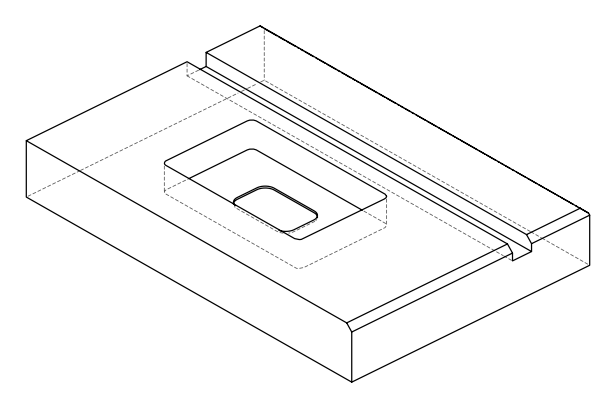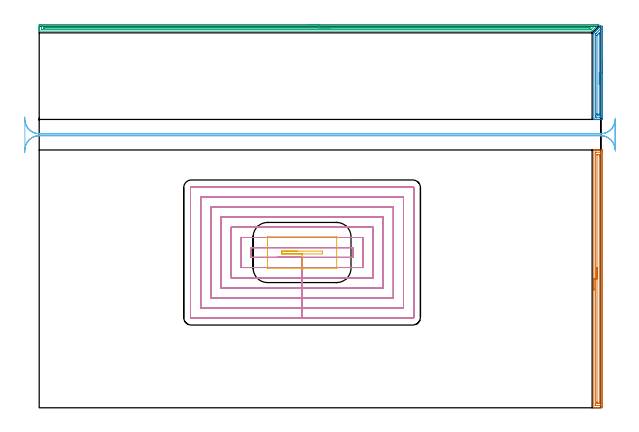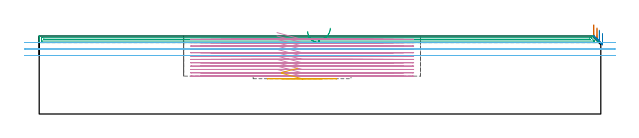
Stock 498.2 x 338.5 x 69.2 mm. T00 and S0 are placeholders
(PLAN: 6 operations, 2 tool changes, 99.2 min)
(1 AREA_MILL | FG_CHAMFER_SURFACE | UGT0205_001 | 5.7 min | 6920 mm3)
(2 AREA_MILL_1 | FG_CHAMFER_SURFACE_1 | UGT0205_001 | 2.14 min | 2586 mm3)
(3 AREA_MILL_2 | FG_CHAMFER_SURFACE_2 | UGT0205_001 | 11.99 min | 8589 mm3)
(4 MILL_RECTANGULAR_POCKET | POCKET_RECTANGULAR_STRAIGHT | NXT0201_011 | Follow Part, ap 3, ae 75% | 71.91 min | 960712 mm3)
(5 MILL_RECTANGULAR_POCKET_1 | POCKET_RECTANGULAR_STRAIGHT_1 | UGT0201_109 | Follow Part, ap 6.35, ae 75% | 0.69 min | 10331 mm3)
(6 MILL_RECTANGULAR_SLOT | SLOT_RECTANGULAR | UGT0201_109 | Follow Part, ap 6.35, ae 75% | 6.73 min | 233265 mm3)
(TOOL UGT0205_001 | Chamfer Mill 20 x 3 x 45 deg. | D20 FL50 Z2)
(TOOL NXT0201_011 | ENDMILL 12mm [2P460-1200-NA 1630] | D12 FL38 Z6)
(TOOL UGT0201_109 | End Mill 25.4 mm | D25.4 FL25 Z2)
(OP 1 AREA_MILL)
G17 G21 G94 G90
T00 M6
G54
G17 G0 G90 X492. Y104.35 S1061 M3
G43 Z79.2 H0
G94 G1 Y104.388 Z78.328 F250.
Y104.502 Z77.463
Y104.691 Z76.612
Y104.953 Z75.78
Y105.287 Z74.974
Y105.69 Z74.2
Y106.158 Z73.464
Y106.69 Z72.772
Y107.279 Z72.129
Y107.922 Z71.539
Y108.614 Z71.008
Y109.35 Z70.54
Y110.124 Z70.137
Y110.93 Z69.803
Y111.762 Z69.541
Y112.613 Z69.352
Y113.478 Z69.238
Y114.35 Z69.2
Y228.545
X492.002 Y228.69 Z69.188
X492.121 Y228.698 Z69.071
X492.245 Y228.7 Z68.954
X492.619 Z68.58
X493.227 Z67.968
X495.28 Z65.918
X495.847 Z65.347
X496.439 Z64.756
X499.062 Z62.134
X499.348 Y228.697 Z61.849
X499.693 Y228.69 Z61.504
X499.698 Y228.456 Z61.501
X499.7 Y228.099 Z61.5
Y227.739
Y0.601
X499.698 Y0.244 Z61.501
X499.693 Y0.01 Z61.504
X499.348 Y0. Z61.849
X495.85 Z65.345
X495.28 Z65.918
X494.976 Z66.221
X493.227 Z67.968
X492.245 Z68.954
X492.122 Z69.07
X492.112 Y0.001 Z69.08
X492.002 Y0.01 Z69.188
X492. Y0.155 Z69.2
Y114.35
X493.414 Z67.786
Y226.123
X493.415 Y226.315 Z67.785
X493.42 Y226.664 Z67.78
X493.421 Y226.681 Z67.779
X493.432 Y226.69 Z67.768
X493.497 Y226.694 Z67.703
X493.598 Y226.698 Z67.602
X493.724 Y226.7 Z67.476
X494.101 Z67.099
X497.599 Z63.601
X498.096 Y226.699 Z63.104
X498.236 Y226.695 Z62.964
X498.261 Y226.691 Z62.939
X498.279 Y226.685 Z62.921
X498.28 Y226.655 Z62.92
X498.284 Y226.507 Z62.916
X498.285 Y226.315 Z62.915
X498.286 Y225.614 Z62.914
Y2.577
X498.285 Y2.385 Z62.915
X498.281 Y2.036 Z62.919
X498.279 Y2.019 Z62.921
X498.268 Y2.01 Z62.932
X498.203 Y2.006 Z62.997
X498.102 Y2.002 Z63.098
X497.976 Y2. Z63.224
X497.599 Z63.601
X494.101 Z67.099
X493.604 Y2.001 Z67.596
X493.464 Y2.005 Z67.736
X493.439 Y2.009 Z67.761
X493.421 Y2.015 Z67.779
X493.42 Y2.045 Z67.78
X493.416 Y2.193 Z67.784
X493.415 Y2.385 Z67.785
X493.414 Y3.086 Z67.786
Y114.35
X494.828 Z66.372
X494.829 Y223.788 Z66.371
X494.831 Y224.53 Z66.369
X494.834 Y224.675 Z66.366
X494.836 Y224.69 Z66.364
X494.852 Y224.693 Z66.348
X494.893 Y224.697 Z66.308
X494.976 Y224.699 Z66.224
X495.684 Y224.7 Z65.516
X495.85 Z65.35
X496.562 Y224.696 Z64.638
X496.724 Y224.69 Z64.476
X496.865 Y224.671 Z64.335
X496.868 Y224.53 Z64.332
X496.87 Y224.382 Z64.33
X496.871 Y223.638 Z64.329
X496.872 Y223.488 Z64.328
X496.871 Y4.912 Z64.329
X496.869 Y4.17 Z64.331
X496.866 Y4.025 Z64.334
X496.864 Y4.01 Z64.336
X496.848 Y4.007 Z64.352
X496.808 Y4.003 Z64.392
X496.724 Y4.001 Z64.476
X496.016 Y4. Z65.184
X495.85 Z65.35
X495.138 Y4.004 Z66.062
X494.976 Y4.01 Z66.224
X494.835 Y4.029 Z66.365
X494.832 Y4.17 Z66.368
X494.83 Y4.318 Z66.37
X494.829 Y5.062 Z66.371
X494.828 Y5.212 Z66.372
Y114.35
Y115.222 Z66.41
Y116.086 Z66.523
Y116.938 Z66.712
Y117.77 Z66.975
Y118.576 Z67.308
Y119.35 Z67.711
Y120.086 Z68.18
Y120.778 Z68.711
Y121.421 Z69.3
Y122.01 Z69.944
Y122.541 Z70.636
Y123.01 Z71.372
Y123.413 Z72.145
Y123.747 Z72.951
Y124.009 Z73.783
Y124.198 Z74.635
Y124.312 Z75.5
Y124.35 Z76.372
G0 Z79.2
M5
M2
(OP 2 AREA_MILL_1)
G17 G21 G94 G90
T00 M6
G54
G17 G0 G90 X499.7 Y307.15 S1061 M3
G43 Z79.2 H0
Z71.5
G94 G1 Y307.112 Z70.628 F250.
Y306.998 Z69.764
Y306.809 Z68.912
Y306.547 Z68.08
Y306.213 Z67.274
Y305.81 Z66.5
Y305.342 Z65.764
Y304.81 Z65.072
Y304.221 Z64.429
Y303.578 Z63.84
Y302.886 Z63.308
Y302.15 Z62.84
Y301.376 Z62.437
Y300.57 Z62.103
Y299.738 Z61.841
Y298.887 Z61.652
Y298.022 Z61.538
Y297.15 Z61.5
X499.699 Y256.334 Z61.501
X499.696 Y255.98
X499.691 Y255.81 Z61.505
X499.348 Y255.8 Z61.848
X496.724 Z64.47
X496.027 Z65.171
X495.907 Z65.291
X494.101 Z67.095
X493.747 Z67.452
X492.707 Z68.492
X492.352 Z68.846
X492.143 Z69.055
X492.114 Z69.082
X492.07 Y255.802 Z69.123
X492.003 Y255.81 Z69.189
X492. Y255.89 Z69.2
Y331.755
X492.007 Y332.601 Z69.193
X492.044 Y332.643 Z69.155
X492.352 Y332.954 Z68.844
X492.485 Y333.086 Z68.713
X492.654 Y333.255 Z68.543
X492.79 Y333.392 Z68.406
X492.929 Y333.53 Z68.269
X493.085 Y333.686 Z68.112
X493.227 Y333.829 Z67.969
X493.373 Y333.974 Z67.825
X493.516 Y334.117 Z67.681
X493.664 Y334.266 Z67.531
X493.816 Y334.417 Z67.382
X493.947 Y334.548 Z67.251
X494.101 Y334.704 Z67.094
X494.26 Y334.861 Z66.938
X494.378 Y334.979 Z66.82
X494.538 Y335.141 Z66.656
X495.052 Y335.652 Z66.148
X495.295 Y335.896 Z65.903
X495.413 Y336.015 Z65.783
X495.744 Y336.344 Z65.456
X495.966 Y336.566 Z65.234
X496.183 Y336.783 Z65.016
X496.287 Y336.889 Z64.909
X496.724 Y337.325 Z64.475
X497.162 Y337.763 Z64.035
X497.366 Y337.966 Z63.833
X497.419 Y338.019 Z63.781
X497.599 Y338.199 Z63.6
X497.794 Y338.394 Z63.405
X497.902 Y338.49 Z63.297
X497.95 Y338.5 Z63.249
X499.692 Y338.498 Z61.507
X499.696 Y338.41 Z61.504
X499.7 Y338.231 Z61.5
Y297.15
X498.286 Z62.914
X498.285 Y258.108 Z62.915
X498.284 Y257.934 Z62.916
X498.281 Y257.847 Z62.919
X498.279 Y257.813 Z62.921
X498.206 Y257.81 Z62.994
X497.901 Y257.802 Z63.299
X497.599 Y257.801 Z63.601
X497.028 Y257.8 Z64.172
X494.405 Z66.795
X494.101 Y257.801 Z67.099
X493.527 Y257.804 Z67.673
X493.451 Y257.81 Z67.749
X493.421 Y257.821 Z67.779
X493.418 Y257.914 Z67.782
X493.416 Y258.108 Z67.784
X493.414 Y258.805 Z67.786
Y258.995
X493.415 Y330.677 Z67.785
X493.416 Y330.868 Z67.784
X493.421 Y331.559 Z67.779
X493.609 Y331.755 Z67.591
X493.855 Y332.005 Z67.345
X494.101 Y332.251 Z67.099
X498.042 Y336.192 Z63.158
X498.117 Y336.265 Z63.083
X498.263 Y336.405 Z62.937
X498.277 Y336.416 Z62.923
X498.28 Y336.388 Z62.92
X498.284 Y336.192 Z62.916
X498.285 Y335.987 Z62.915
X498.286 Y335.495 Z62.914
Y297.15
X496.872 Z64.328
X496.871 Y260.621 Z64.329
X496.866 Y259.883 Z64.334
X496.865 Y259.817 Z64.335
X496.8 Y259.806 Z64.4
X496.724 Y259.803 Z64.476
X495.931 Y259.8 Z65.269
X495.057 Z66.143
X494.976 Y259.802 Z66.224
X494.894 Y259.806 Z66.306
X494.844 Y259.81 Z66.356
X494.835 Y259.836 Z66.365
X494.833 Y259.883 Z66.367
X494.83 Y260.03 Z66.37
X494.829 Y260.77 Z66.371
X494.828 Y260.919 Z66.372
X494.829 Y329.981 Z66.371
X494.83 Y330.128 Z66.37
X494.835 Y330.279 Z66.365
X494.845 Y330.534 Z66.355
X494.976 Y330.672 Z66.224
X495.071 Y330.771 Z66.129
X495.167 Y330.868 Z66.033
X496.054 Y331.755 Z65.146
X496.393 Y332.092 Z64.807
X496.724 Y332.418 Z64.476
X496.838 Y332.527 Z64.362
X496.865 Y332.509 Z64.335
X496.867 Y332.498 Z64.333
X496.871 Y331.755 Z64.329
Y331.606
X496.872 Y297.15 Z64.328
Y296.278 Z64.366
Y295.414 Z64.48
Y294.562 Z64.669
Y293.73 Z64.931
Y292.924 Z65.265
Y292.15 Z65.668
Y291.414 Z66.137
Y290.722 Z66.668
Y290.079 Z67.257
Y289.49 Z67.901
Y288.958 Z68.593
Y288.49 Z69.328
Y288.087 Z70.102
Y287.753 Z70.908
Y287.491 Z71.74
Y287.302 Z72.592
Y287.188 Z73.457
Y287.15 Z74.328
G0 Z79.2
M5
M2
(OP 3 AREA_MILL_2)
G17 G21 G94 G90
T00 M6
G54
G17 G0 G90 X238.2 Y340. S1061 M3
G43 Z79.2 H0
Z73.3
G94 G1 X238.238 Z72.428 F250.
X238.352 Z71.563
X238.541 Z70.712
X238.803 Z69.88
X239.137 Z69.074
X239.54 Z68.3
X240.008 Z67.564
X240.54 Z66.872
X241.129 Z66.229
X241.772 Z65.64
X242.464 Z65.108
X243.2 Z64.64
X243.974 Z64.237
X244.78 Z63.903
X245.612 Z63.641
X246.464 Z63.452
X247.328 Z63.338
X248.2 Z63.3
X496.261
X496.299 Y339.999 Z63.298
X496.388 Y339.992 Z63.297
X496.379 Y339.974 Z63.315
X496.223 Y339.822 Z63.476
X496.071 Y339.669 Z63.627
X495.924 Y339.523 Z63.775
X495.776 Y339.375 Z63.923
X495.634 Y339.232 Z64.063
X495.497 Y339.096 Z64.201
X495.329 Y338.928 Z64.37
X490.749 Y334.349 Z68.951
X490.538 Y334.14 Z69.156
X490.495 Y334.104 Z69.19
X490.414 Y334.1 Z69.2
X0.177
X0.01 Y334.102 Z69.188
X0.003 Y334.229 Z69.063
X0. Y334.363 Z68.937
Y334.612 Z68.687
Y335.304 Z67.99
Y336.523 Z66.774
Y337.05 Z66.244
Y337.659 Z65.636
Y339.405 Z63.891
X0.004 Y339.669 Z63.628
X0.01 Y339.993 Z63.304
X0.288 Y339.997 Z63.301
X0.624 Y340. Z63.3
X248.2
Y338.586 Z64.714
X492.008 Y338.585 Z64.715
X492.201
X492.42 Y338.582 Z64.718
X492.51 Y338.579 Z64.721
X492.471 Y338.532 Z64.768
X492.306 Y338.36 Z64.94
X492.201 Y338.251 Z65.049
X489.826 Y335.877 Z67.423
X489.52 Y335.575 Z67.725
X489.46 Y335.522 Z67.778
X489.411 Y335.52 Z67.78
X489.302 Y335.517 Z67.783
X488.626 Y335.515 Z67.785
X488.411 Y335.514 Z67.786
X3.09
X2.412 Y335.516 Z67.784
X2.193 Y335.518 Z67.782
X2.058 Y335.521 Z67.779
X2.009 Y335.531 Z67.769
X2.007 Y335.559 Z67.741
X2.002 Y335.704 Z67.596
X2. Y337.923 Z65.377
X2.001 Y338.324 Z64.976
X2.005 Y338.459 Z64.841
X2.01 Y338.565 Z64.735
X2.016 Y338.58 Z64.72
X2.031 Y338.582 Z64.718
X2.072 Y338.583 Z64.717
X2.412 Y338.585 Z64.715
X2.627 Y338.586 Z64.714
X248.2
Y337.172 Z66.128
X488.502 Y337.171 Z66.129
X488.549 Y337.17 Z66.13
X488.626 Y337.167 Z66.133
X488.644 Y337.166 Z66.134
X488.637 Y337.148 Z66.152
X488.626 Y337.127 Z66.173
X488.588 Y337.087 Z66.213
X488.55 Y337.05 Z66.25
X488.457 Y336.964 Z66.336
X488.437 Y336.948 Z66.352
X488.394 Y336.936 Z66.364
X488.23 Y336.932 Z66.368
X487.981 Y336.929 Z66.371
X4.323
X4.199 Y336.931 Z66.369
X4.076 Y336.936 Z66.364
X4.009 Y336.94 Z66.36
X4.006 Y336.986 Z66.314
X4.005 Y337.05 Z66.25
X4.008 Y337.147 Z66.153
X4.01 Y337.165 Z66.135
X4.034 Y337.167 Z66.133
X4.076 Y337.17 Z66.13
X4.199 Y337.171 Z66.129
X4.968 Y337.172 Z66.128
X248.2
X249.072 Z66.166
X249.936 Z66.28
X250.788 Z66.469
X251.62 Z66.731
X252.426 Z67.065
X253.2 Z67.468
X253.936 Z67.937
X254.628 Z68.468
X255.271 Z69.057
X255.86 Z69.701
X256.392 Z70.393
X256.86 Z71.128
X257.263 Z71.902
X257.597 Z72.708
X257.859 Z73.54
X258.048 Z74.392
X258.162 Z75.257
X258.2 Z76.128
G0 Z79.2
M5
M2
(OP 4 MILL_RECTANGULAR_POCKET)
G17 G21 G94 G90
T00 M6
G54
G17 G0 G90 X210.932 Y133.4 S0 M3
G43 Z79.2 H1
Z72.2
G94 G1 X233.2 Z66.233 F250.
X278.2 F500.
Y142.1
X188.2
Y133.4
X233.2
Y124.4
X287.2
Y151.1
X179.2
Y124.4
X233.2
Y115.4
X296.2
Y160.1
X170.2
Y115.4
X233.2
Y106.4
X305.2
Y169.1
X161.2
Y106.4
X233.2
Y97.4
X314.2
Y178.1
X152.2
Y97.4
X233.2
Y88.4
X323.2
Y187.1
X143.2
Y88.4
X233.2
Y79.4
X331.4
G3 X332.2 Y80.2 R0.8
G1 Y195.3
G3 X331.4 Y196.1 R0.8
G1 X135.
G3 X134.2 Y195.3 R0.8
G1 Y80.2
G3 X135. Y79.4 R0.8
G1 X233.2
X234.2
G0 X210.932 Y133.4 Z69.233
G1 X233.2 Z63.267 F250.
X278.2 F500.
Y142.1
X188.2
Y133.4
X233.2
Y124.4
X287.2
Y151.1
X179.2
Y124.4
X233.2
Y115.4
X296.2
Y160.1
X170.2
Y115.4
X233.2
Y106.4
X305.2
Y169.1
X161.2
Y106.4
X233.2
Y97.4
X314.2
Y178.1
X152.2
Y97.4
X233.2
Y88.4
X323.2
Y187.1
X143.2
Y88.4
X233.2
Y79.4
X331.4
G3 X332.2 Y80.2 R0.8
G1 Y195.3
G3 X331.4 Y196.1 R0.8
G1 X135.
G3 X134.2 Y195.3 R0.8
G1 Y80.2
G3 X135. Y79.4 R0.8
G1 X233.2
X234.2
G0 X210.932 Y133.4 Z66.267
G1 X233.2 Z60.3 F250.
X278.2 F500.
Y142.1
X188.2
Y133.4
X233.2
Y124.4
X287.2
Y151.1
X179.2
Y124.4
X233.2
Y115.4
X296.2
Y160.1
X170.2
Y115.4
X233.2
Y106.4
X305.2
Y169.1
X161.2
Y106.4
X233.2
Y97.4
X314.2
Y178.1
X152.2
Y97.4
X233.2
Y88.4
X323.2
Y187.1
X143.2
Y88.4
X233.2
Y79.4
X331.4
G3 X332.2 Y80.2 R0.8
G1 Y195.3
G3 X331.4 Y196.1 R0.8
G1 X135.
G3 X134.2 Y195.3 R0.8
G1 Y80.2
G3 X135. Y79.4 R0.8
G1 X233.2
X234.2
G0 X210.932 Y133.4 Z63.3
G1 X233.2 Z57.333 F250.
X278.2 F500.
Y142.1
X188.2
Y133.4
X233.2
Y124.4
X287.2
Y151.1
X179.2
Y124.4
X233.2
Y115.4
X296.2
Y160.1
X170.2
Y115.4
X233.2
Y106.4
X305.2
Y169.1
X161.2
Y106.4
X233.2
Y97.4
X314.2
Y178.1
X152.2
Y97.4
X233.2
Y88.4
X323.2
Y187.1
X143.2
Y88.4
X233.2
Y79.4
X331.4
G3 X332.2 Y80.2 R0.8
G1 Y195.3
G3 X331.4 Y196.1 R0.8
G1 X135.
G3 X134.2 Y195.3 R0.8
G1 Y80.2
G3 X135. Y79.4 R0.8
G1 X233.2
X234.2
G0 X210.932 Y133.4 Z60.333
G1 X233.2 Z54.367 F250.
X278.2 F500.
Y142.1
X188.2
Y133.4
X233.2
Y124.4
X287.2
Y151.1
X179.2
Y124.4
X233.2
Y115.4
X296.2
Y160.1
X170.2
Y115.4
X233.2
Y106.4
X305.2
Y169.1
X161.2
Y106.4
X233.2
Y97.4
X314.2
Y178.1
X152.2
Y97.4
X233.2
Y88.4
X323.2
Y187.1
X143.2
Y88.4
X233.2
Y79.4
X331.4
G3 X332.2 Y80.2 R0.8
G1 Y195.3
G3 X331.4 Y196.1 R0.8
G1 X135.
G3 X134.2 Y195.3 R0.8
G1 Y80.2
G3 X135. Y79.4 R0.8
G1 X233.2
X234.2
G0 X210.932 Y133.4 Z57.367
G1 X233.2 Z51.4 F250.
X278.2 F500.
Y142.1
X188.2
Y133.4
X233.2
Y124.4
X287.2
Y151.1
X179.2
Y124.4
X233.2
Y115.4
X296.2
Y160.1
X170.2
Y115.4
X233.2
Y106.4
X305.2
Y169.1
X161.2
Y106.4
X233.2
Y97.4
X314.2
Y178.1
X152.2
Y97.4
X233.2
Y88.4
X323.2
Y187.1
X143.2
Y88.4
X233.2
Y79.4
X331.4
G3 X332.2 Y80.2 R0.8
G1 Y195.3
G3 X331.4 Y196.1 R0.8
G1 X135.
G3 X134.2 Y195.3 R0.8
G1 Y80.2
G3 X135. Y79.4 R0.8
G1 X233.2
X234.2
G0 X210.932 Y133.4 Z54.4
G1 X233.2 Z48.433 F250.
X278.2 F500.
Y142.1
X188.2
Y133.4
X233.2
Y124.4
X287.2
Y151.1
X179.2
Y124.4
X233.2
Y115.4
X296.2
Y160.1
X170.2
Y115.4
X233.2
Y106.4
X305.2
Y169.1
X161.2
Y106.4
X233.2
Y97.4
X314.2
Y178.1
X152.2
Y97.4
X233.2
Y88.4
X323.2
Y187.1
X143.2
Y88.4
X233.2
Y79.4
X331.4
G3 X332.2 Y80.2 R0.8
G1 Y195.3
G3 X331.4 Y196.1 R0.8
G1 X135.
G3 X134.2 Y195.3 R0.8
G1 Y80.2
G3 X135. Y79.4 R0.8
G1 X233.2
X234.2
G0 X210.932 Y133.4 Z51.433
G1 X233.2 Z45.467 F250.
X278.2 F500.
Y142.1
X188.2
Y133.4
X233.2
Y124.4
X287.2
Y151.1
X179.2
Y124.4
X233.2
Y115.4
X296.2
Y160.1
X170.2
Y115.4
X233.2
Y106.4
X305.2
Y169.1
X161.2
Y106.4
X233.2
Y97.4
X314.2
Y178.1
X152.2
Y97.4
X233.2
Y88.4
X323.2
Y187.1
X143.2
Y88.4
X233.2
Y79.4
X331.4
G3 X332.2 Y80.2 R0.8
G1 Y195.3
G3 X331.4 Y196.1 R0.8
G1 X135.
G3 X134.2 Y195.3 R0.8
G1 Y80.2
G3 X135. Y79.4 R0.8
G1 X233.2
X234.2
G0 X210.932 Y133.4 Z48.467
G1 X233.2 Z42.5 F250.
X278.2 F500.
Y142.1
X188.2
Y133.4
X233.2
Y124.4
X287.2
Y151.1
X179.2
Y124.4
X233.2
Y115.4
X296.2
Y160.1
X170.2
Y115.4
X233.2
Y106.4
X305.2
Y169.1
X161.2
Y106.4
X233.2
Y97.4
X314.2
Y178.1
X152.2
Y97.4
X233.2
Y88.4
X323.2
Y187.1
X143.2
Y88.4
X233.2
Y79.4
X331.4
G3 X332.2 Y80.2 R0.8
G1 Y195.3
G3 X331.4 Y196.1 R0.8
G1 X135.
G3 X134.2 Y195.3 R0.8
G1 Y80.2
G3 X135. Y79.4 R0.8
G1 X233.2
X234.2
G0 X210.932 Y133.4 Z45.5
G1 X233.2 Z39.533 F250.
X278.2 F500.
Y142.1
X188.2
Y133.4
X233.2
Y124.4
X287.2
Y151.1
X179.2
Y124.4
X233.2
Y115.4
X296.2
Y160.1
X170.2
Y115.4
X233.2
Y106.4
X305.2
Y169.1
X161.2
Y106.4
X233.2
Y97.4
X314.2
Y178.1
X152.2
Y97.4
X233.2
Y88.4
X323.2
Y187.1
X143.2
Y88.4
X233.2
Y79.4
X331.4
G3 X332.2 Y80.2 R0.8
G1 Y195.3
G3 X331.4 Y196.1 R0.8
G1 X135.
G3 X134.2 Y195.3 R0.8
G1 Y80.2
G3 X135. Y79.4 R0.8
G1 X233.2
X234.2
G0 X210.932 Y133.4 Z42.533
G1 X233.2 Z36.567 F250.
X278.2 F500.
Y142.1
X188.2
Y133.4
X233.2
Y124.4
X287.2
Y151.1
X179.2
Y124.4
X233.2
Y115.4
X296.2
Y160.1
X170.2
Y115.4
X233.2
Y106.4
X305.2
Y169.1
X161.2
Y106.4
X233.2
Y97.4
X314.2
Y178.1
X152.2
Y97.4
X233.2
Y88.4
X323.2
Y187.1
X143.2
Y88.4
X233.2
Y79.4
X331.4
G3 X332.2 Y80.2 R0.8
G1 Y195.3
G3 X331.4 Y196.1 R0.8
G1 X135.
G3 X134.2 Y195.3 R0.8
G1 Y80.2
G3 X135. Y79.4 R0.8
G1 X233.2
X234.2
G0 X210.932 Y133.4 Z39.567
G1 X233.2 Z33.6 F250.
X278.2 F500.
Y142.1
X188.2
Y133.4
X233.2
Y124.4
X287.2
Y151.1
X179.2
Y124.4
X233.2
Y115.4
X296.2
Y160.1
X170.2
Y115.4
X233.2
Y106.4
X305.2
Y169.1
X161.2
Y106.4
X233.2
Y97.4
X314.2
Y178.1
X152.2
Y97.4
X233.2
Y88.4
X323.2
Y187.1
X143.2
Y88.4
X233.2
Y79.4
X331.4
G3 X332.2 Y80.2 R0.8
G1 Y195.3
G3 X331.4 Y196.1 R0.8
G1 X135.
G3 X134.2 Y195.3 R0.8
G1 Y80.2
G3 X135. Y79.4 R0.8
G1 X233.2
X234.2
G0 Z79.2
M5
M2
(OP 5 MILL_RECTANGULAR_POCKET_1)
G17 G21 G94 G90
T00 M6
G54
G17 G0 G90 X229.47 Y139. S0 M3
G43 Z79.2 H0
Z40.617
G94 G1 X215.2 Z36.793 F250.
Y136.5 Z36.123
X233.2 Z31.3
X251.2 F500.
Y139.
X215.2
Y136.5
X233.2
Y123.8
X263.8
X263.855 Y123.805
X263.895 Y123.845
X263.9 Y123.9
Y151.6
X263.895 Y151.655
X263.855 Y151.695
X263.8 Y151.7
X202.6
X202.545 Y151.695
X202.505 Y151.655
X202.5 Y151.6
Y123.9
X202.505 Y123.845
X202.545 Y123.805
X202.6 Y123.8
X233.2
X234.2
G0 Z79.2
M5
M2
(OP 6 MILL_RECTANGULAR_SLOT)
G17 G21 G94 G90
T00 M6
G54
G17 G0 G90 X511.184 Y257.11 S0 M3
G43 Z79.2 H0
Z63.433
G94 G1 X510.791 Y254.136 F250.
G2 X498.2 Y243.1 R12.7 F500.
G1 X0.
G2 X-12.67 Y254.928 R12.7
G1 X-12.7
Y229.572
X-12.67
G2 X0. Y241.4 R12.7
G1 X498.2
G2 X510.781 Y230.434 R12.7
G1 X511.191 Y227.462 F250.
G0 Z79.2
X-12.876 Y226.579
Z57.667
G1 X-12.67 Y229.572
G2 X0. Y241.4 R12.7 F500.
G1 X498.2
G2 X510.89 Y229.204 R12.7
G1 X510.9
Y255.296
X510.89
G2 X498.2 Y243.1 R12.7
G1 X0.
G2 X-12.67 Y254.928 R12.7
G1 X-12.876 Y257.921 F250.
G0 Y226.579 Z51.9
G1 X-12.67 Y229.572
G2 X0. Y241.4 R12.7 F500.
G1 X498.2
G2 X510.89 Y229.204 R12.7
G1 X510.9
Y255.296
X510.89
G2 X498.2 Y243.1 R12.7
G1 X0.
G2 X-12.67 Y254.928 R12.7
G1 X-12.876 Y257.921 F250.
G0 Z79.2
M5
M2
